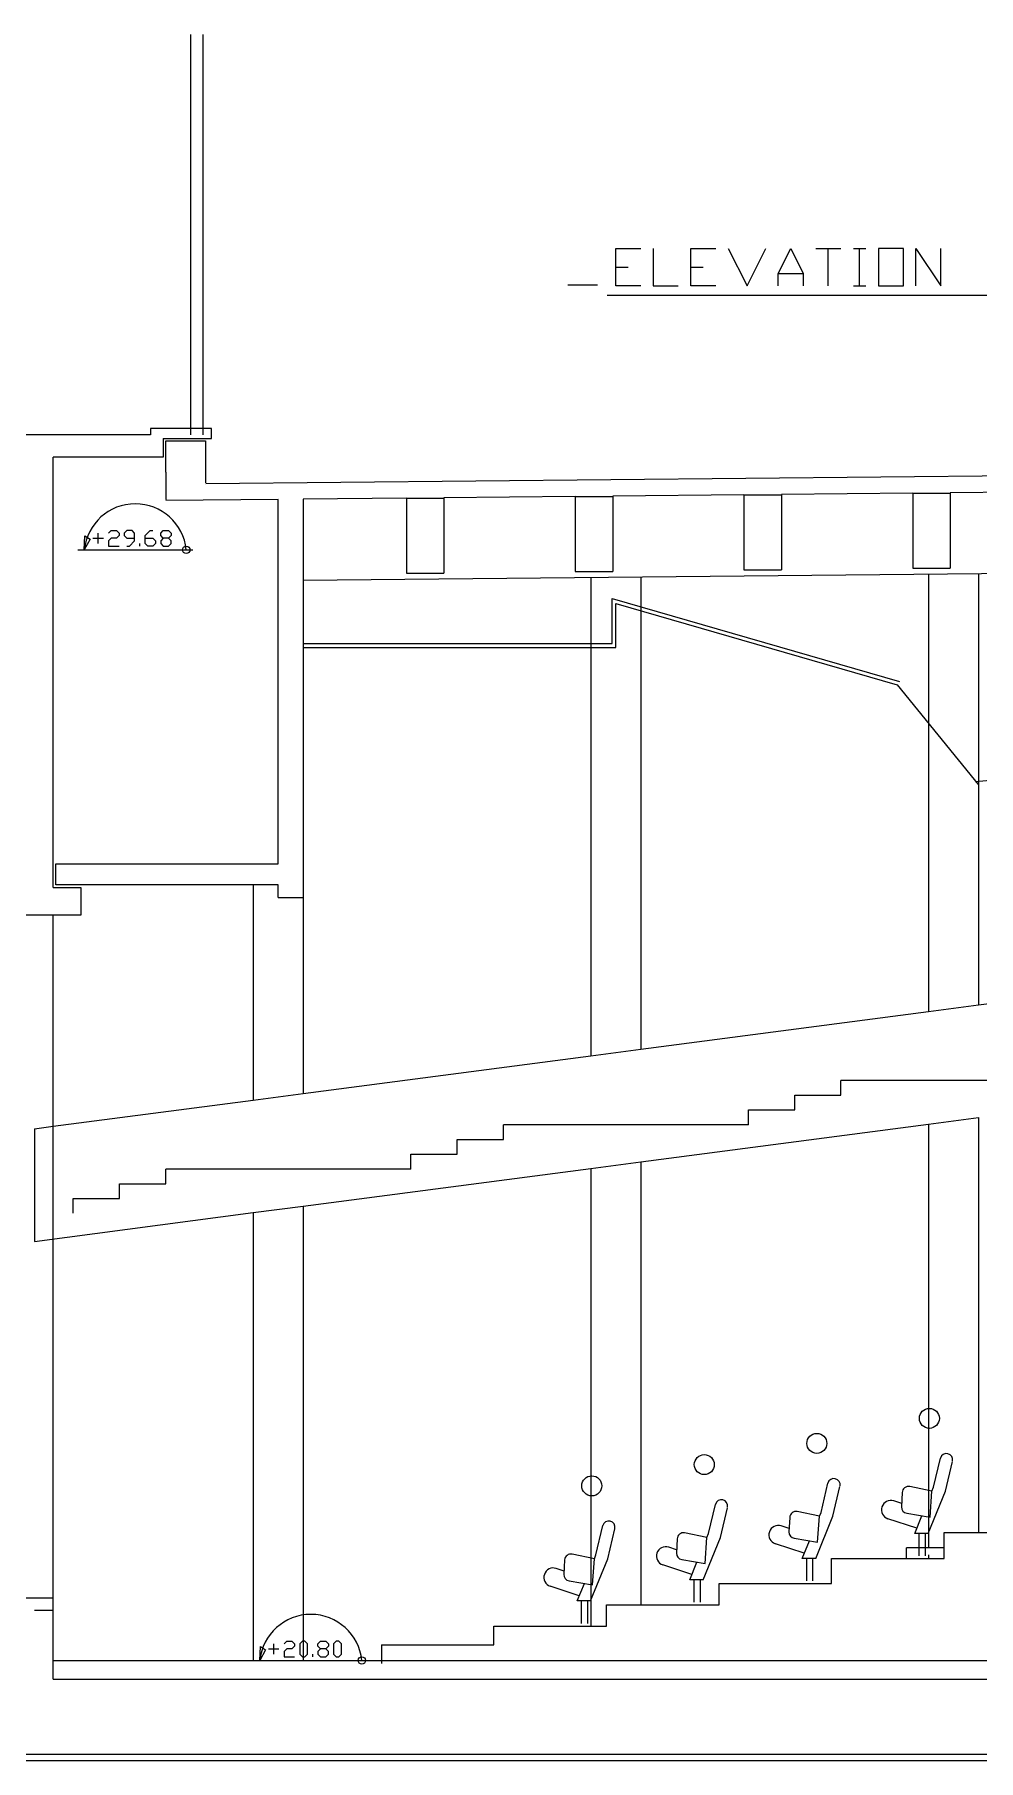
# Model space of a CAD drawing. Header units: millimetres. Extents: x 53635 to 142317, y 101101 to 147193.
# Drawn here: x 77466 to 85016, y 133393 to 147193 of the extents above; entities that cross this region are included whole.
import ezdxf

# ---------------------------------------------------------------- set-up
doc = ezdxf.new("R2010")
doc.units = ezdxf.units.MM
doc.header["$LTSCALE"] = 0.5
doc.header["$MEASUREMENT"] = 0
doc.layers.get('0').update_dxf_attribs({"lineweight": 0})
for name, color, linetype, lineweight in [('beton', 6, 'Continuous', 0), ('betonfin', 1, 'Continuous', 0), ('COT', 3, 'Continuous', 0)]:
    doc.layers.add(name, color=color, linetype=linetype, lineweight=lineweight)

msp = doc.modelspace()

# ---------------------------------------------------------------- linework, layer by layer
at = {"linetype": 'ByBlock', "flags": 128}
for points in [[(82314.88, 145183), (82114.88, 145183), (82114.88, 145483), (82314.88, 145483)], [(82414.88, 145483), (82414.88, 145183), (82614.88, 145183)], [(82914.88, 145183), (82714.88, 145183), (82714.88, 145483), (82914.88, 145483)], [(83014.88, 145483), (83164.88, 145183), (83314.88, 145483)], [(83414.88, 145183), (83414.88, 145283), (83514.88, 145483), (83614.88, 145283), (83614.88, 145183)], [(83814.88, 145183), (83814.88, 145483)], [(84214.88, 145183), (84414.88, 145183), (84414.88, 145483), (84214.88, 145483), (84214.88, 145183)], [(84514.88, 145183), (84514.88, 145483), (84714.88, 145183), (84714.88, 145483)], [(84014.88, 145183), (84114.88, 145183)], [(77975.17, 143123.25), (77975.17, 143206.59)], [(78058.5, 143206.59), (78079.33, 143227.42), (78121, 143227.42), (78141.83, 143206.59), (78141.83, 143185.75), (78121, 143164.92), (78079.33, 143164.92), (78058.5, 143144.09), (78058.5, 143102.42), (78141.83, 143102.42)], [(78204.33, 143102.42), (78225.17, 143102.42), (78266.83, 143144.09), (78266.83, 143206.59), (78246, 143227.42), (78204.33, 143227.42), (78183.5, 143206.59), (78183.5, 143185.75), (78204.33, 143164.92), (78266.83, 143164.92)], [(78308.5, 143102.42), (78308.5, 143123.25)], [(78350.17, 143164.92), (78412.67, 143164.92), (78433.5, 143144.09), (78433.5, 143123.25), (78412.67, 143102.42), (78371, 143102.42), (78350.17, 143123.25), (78350.17, 143185.75), (78391.83, 143227.42), (78412.67, 143227.42)], [(78496, 143102.42), (78537.67, 143102.42), (78558.5, 143123.25), (78558.5, 143144.09), (78537.67, 143164.92), (78496, 143164.92), (78475.17, 143185.75), (78475.17, 143206.59), (78496, 143227.42), (78537.67, 143227.42), (78558.5, 143206.59), (78558.5, 143185.75), (78537.67, 143164.92)], [(79378.97, 134243.25), (79378.97, 134326.59)], [(79462.3, 134326.59), (79483.14, 134347.42), (79524.8, 134347.42), (79545.64, 134326.59), (79545.64, 134305.75), (79524.8, 134284.92), (79483.14, 134284.92), (79462.3, 134264.09), (79462.3, 134222.42), (79545.64, 134222.42)], [(79608.14, 134222.42), (79628.97, 134222.42), (79649.8, 134243.25), (79649.8, 134326.59), (79628.97, 134347.42), (79608.14, 134347.42), (79587.3, 134326.59), (79587.3, 134243.25), (79608.14, 134222.42)], [(79753.97, 134222.42), (79795.64, 134222.42), (79816.47, 134243.25), (79816.47, 134264.09), (79795.64, 134284.92), (79753.97, 134284.92), (79733.14, 134305.75), (79733.14, 134326.59), (79753.97, 134347.42), (79795.64, 134347.42), (79816.47, 134326.59), (79816.47, 134305.75), (79795.64, 134284.92)], [(79878.97, 134222.42), (79899.8, 134222.42), (79920.64, 134243.25), (79920.64, 134326.59), (79899.8, 134347.42), (79878.97, 134347.42), (79858.14, 134326.59), (79858.14, 134243.25), (79878.97, 134222.42)], [(79691.47, 134222.42), (79691.47, 134243.25)]]:
    msp.add_lwpolyline(points, dxfattribs=at)
at = {"linetype": 'ByBlock'}
for points in [[(83714.88, 145483), (83914.88, 145483)], [(84014.88, 145483), (84114.88, 145483)], [(84064.88, 145183), (84064.88, 145483)], [(82114.88, 145333), (82214.88, 145333)], [(82714.88, 145333), (82814.88, 145333)], [(83414.88, 145283), (83614.88, 145283)], [(77933.5, 143164.92), (78016.83, 143164.92)], [(78496, 143164.92), (78475.17, 143144.09), (78475.17, 143123.25), (78496, 143102.42)], [(79337.3, 134284.92), (79420.64, 134284.92)], [(79753.97, 134284.92), (79733.14, 134264.09), (79733.14, 134243.25), (79753.97, 134222.42)]]:
    msp.add_lwpolyline(points, dxfattribs=at)
at = {"layer": 'beton', "color": 6}
for p, q in [((78392.54, 143992.63), (70415.89, 143992.63)), ((78495.89, 143962.8), (78495.89, 143812.63)), ((78515.89, 143942.8), (78832.54, 143942.8)), ((78515.89, 143692.63), (78515.89, 143942.8)), ((78832.54, 143942.8), (78832.54, 143606.8)), ((77615.89, 140372.63), (77615.89, 143812.63)), ((78495.89, 143812.63), (77615.89, 143812.63)), ((99385.17, 143804.85), (78835.89, 143599.35)), ((78515.89, 143692.63), (78515.89, 143473.64)), ((78515.89, 143692.63), (78515.89, 143562.63)), ((84490.22, 143525.89), (83440.22, 143515.39)), ((84490.22, 143525.89), (84790.22, 143525.89)), ((84490.22, 143525.89), (84490.22, 142925.89)), ((85840.22, 143539.39), (84790.22, 143528.89)), ((84790.22, 143528.89), (84790.22, 142925.89)), ((79415.89, 143475.14), (78515.89, 143466.14)), ((79415.89, 140562.63), (79415.89, 143475.14)), ((80440.22, 143485.39), (79615.89, 143477.14)), ((79615.89, 143477.14), (79615.89, 140292.63)), ((80440.22, 143485.39), (80740.22, 143485.39)), ((80440.22, 143485.39), (80440.22, 142885.39)), ((81790.22, 143498.89), (80740.22, 143488.39)), ((80740.22, 143488.39), (80740.22, 142885.39)), ((81790.22, 143498.89), (82090.22, 143498.89)), ((81790.22, 143498.89), (81790.22, 142898.89)), ((83140.22, 143512.39), (82090.22, 143501.89)), ((82090.22, 143501.89), (82090.22, 142898.89)), ((83140.22, 143512.39), (83440.22, 143512.39)), ((83140.22, 143512.39), (83140.22, 142912.39)), ((83440.22, 143515.39), (83440.22, 142912.39)), ((93115.86, 142962.11), (79615.89, 142827.11)), ((80440.22, 142885.39), (80740.22, 142885.39)), ((81790.22, 142898.89), (82090.22, 142898.89)), ((83140.22, 142912.39), (83440.22, 142912.39)), ((84490.22, 142925.89), (84790.22, 142925.89)), ((77635.89, 140562.63), (79415.89, 140562.63)), ((77635.89, 140392.63), (77635.89, 140562.63)), ((77615.89, 140372.63), (77835.89, 140372.63)), ((79415.89, 140392.63), (77635.89, 140392.63)), ((77835.89, 140372.63), (77835.89, 140152.63)), ((79415.89, 140292.63), (79415.89, 140392.63)), ((79415.89, 140292.63), (79615.89, 140292.63)), ((77835.89, 140152.63), (77215.89, 140152.63)), ((85015.86, 135247.63), (85015.86, 135216.63)), ((84740.89, 135216.63), (85640.89, 135216.63)), ((84740.89, 135007.63), (84740.89, 135216.63)), ((83840.89, 134807.63), (83840.89, 135007.63)), ((83840.89, 135007.63), (84740.89, 135007.63)), ((84740.89, 135093.63), (84440.89, 135093.63)), ((84440.89, 135007.63), (84440.89, 135093.63)), ((84615.86, 135037.63), (84615.86, 135007.63)), ((82940.89, 134807.63), (83840.89, 134807.63)), ((82940.89, 134637.63), (82940.89, 134807.63)), ((77615.89, 134592.63), (77465.89, 134592.63)), ((77615.89, 134442.63), (77615.89, 134592.63)), ((81915.86, 134667.63), (81915.86, 134467.63)), ((82040.89, 134637.63), (82940.89, 134637.63)), ((82040.89, 134467.63), (82040.89, 134637.63)), ((82315.86, 134667.63), (82315.86, 134637.63)), ((77615.89, 134042.63), (77615.89, 134442.63)), ((81140.89, 134467.63), (82040.89, 134467.63)), ((81140.89, 134317.63), (81140.89, 134467.63)), ((80240.89, 134317.63), (81140.89, 134317.63)), ((80240.89, 134317.63), (80240.89, 134167.63)), ((77615.89, 134192.63), (91015.86, 134192.63)), ((77615.89, 134042.63), (91015.86, 134042.63)), ((77215.89, 133442.63), (98465.2, 133442.63)), ((77215.89, 133392.63), (98404.34, 133392.63))]:
    msp.add_line(p, q, dxfattribs=at)
msp.add_lwpolyline([(78495.89, 143962.8), (78882.54, 143962.8), (78882.54, 144042.63), (78392.54, 144042.63), (78392.54, 143992.63)], dxfattribs=at)
at = {"layer": 'betonfin'}
for p, q in [((78715.54, 143992.63), (78715.54, 147192.63)), ((78815.54, 143992.63), (78815.54, 147192.63)), ((81915.86, 142848.89), (81915.86, 139026.87)), ((82315.86, 142852.89), (82315.86, 139079.31)), ((84615.86, 142875.89), (84615.86, 139380.87)), ((85015.86, 142879.89), (85015.86, 139433.31)), ((82085.89, 142322.63), (82085.89, 142682.52)), ((82085.89, 142682.52), (84383.24, 142018.84)), ((82085.89, 142322.63), (82085.89, 142682.52)), ((82085.89, 142682.52), (84383.24, 142018.84)), ((82115.89, 142292.63), (82115.89, 142642.63)), ((82115.89, 142642.63), (84365.89, 141992.63)), ((79615.89, 142322.63), (82085.89, 142322.63)), ((79615.89, 142322.63), (82085.89, 142322.63)), ((79615.89, 142292.63), (82115.89, 142292.63)), ((84365.89, 141992.63), (85015.89, 141192.63)), ((84993.02, 141220.77), (87907.21, 141471.99)), ((79215.89, 140392.63), (79215.89, 138672.87)), ((79615.89, 140292.63), (79615.89, 138725.32)), ((77615.89, 134592.63), (77615.89, 140152.63)), ((85015.86, 139433.31), (87315.86, 139734.87)), ((82315.86, 139079.31), (84615.86, 139380.87)), ((84615.86, 139380.87), (85015.86, 139433.31)), ((79615.89, 138725.32), (81915.86, 139026.87)), ((81915.86, 139026.87), (82315.86, 139079.31)), ((85876, 138829.63), (83916, 138829.63)), ((83916, 138711.63), (83916, 138829.63)), ((79215.89, 138672.87), (79615.89, 138725.32)), ((83546, 138711.63), (83916, 138711.63)), ((83546, 138593.63), (83546, 138711.63)), ((77615.89, 138463.09), (79215.89, 138672.87)), ((83176, 138593.63), (83546, 138593.63)), ((83176, 138475.63), (83176, 138593.63)), ((77465.94, 138443.43), (77465.94, 137543.43)), ((83176, 138475.63), (81216, 138475.63)), ((81216, 138357.63), (81216, 138475.63)), ((82315.86, 138179.31), (84615.86, 138480.87)), ((84615.86, 138480.87), (85015.86, 138533.31)), ((84615.86, 138480.87), (84615.86, 135093.63)), ((85015.86, 138533.31), (85015.86, 135247.63)), ((80846, 138239.63), (80846, 138357.63)), ((80846, 138357.63), (81216, 138357.63)), ((80476, 138239.63), (80846, 138239.63)), ((80476, 138121.63), (80476, 138239.63)), ((81915.86, 138126.87), (82315.89, 138179.32)), ((82315.86, 138179.31), (82315.86, 134667.63)), ((78146, 138003.63), (78516, 138003.63)), ((78146, 137885.63), (78146, 138003.63)), ((80476, 138121.63), (78516, 138121.63)), ((78516, 138003.63), (78516, 138121.63)), ((79615.89, 137825.32), (81915.86, 138126.87)), ((81915.86, 138126.87), (81915.86, 134667.63)), ((77776, 137767.63), (77776, 137885.63)), ((77776, 137885.63), (78146, 137885.63)), ((77465.94, 137543.43), (79215.89, 137772.87)), ((79215.89, 137772.87), (79615.89, 137825.32)), ((79215.89, 137772.87), (79215.89, 134192.63)), ((79615.89, 137825.32), (79615.89, 134192.63)), ((84656.41, 135576.7), (84711.22, 135810.27)), ((84751.91, 135546.23), (84807.67, 135783.86)), ((83756.41, 135376.7), (83811.22, 135610.27)), ((83851.91, 135346.23), (83907.67, 135583.86)), ((84405.74, 135535.75), (84400.17, 135420.88)), ((84643.72, 135545.59), (84465.78, 135582.3)), ((84614, 135208.23), (84751.91, 135546.23)), ((84629.33, 135337.88), (84643.72, 135545.59)), ((84643.72, 135545.59), (84656.41, 135576.7)), ((82856.41, 135206.7), (82911.22, 135440.27)), ((82951.91, 135176.23), (83007.67, 135413.86)), ((83743.72, 135345.59), (83565.78, 135382.3)), ((84401.46, 135447.42), (84338.18, 135468.23)), ((81956.41, 135036.7), (82011.22, 135270.27)), ((82051.91, 135006.23), (82107.67, 135243.86)), ((83501.46, 135247.42), (83438.18, 135268.23)), ((83505.74, 135335.75), (83500.17, 135220.88)), ((83714, 135008.23), (83851.91, 135346.23)), ((83729.33, 135137.88), (83743.72, 135345.59)), ((83743.72, 135345.59), (83756.41, 135376.7)), ((84522.94, 135249.59), (84291.34, 135325.73)), ((84441.89, 135369.14), (84629.33, 135337.88)), ((84506.07, 135208.23), (84563.45, 135348.87)), ((82605.74, 135165.75), (82600.17, 135050.88)), ((82843.72, 135175.59), (82665.78, 135212.3)), ((82814, 134838.23), (82951.91, 135176.23)), ((82829.33, 134967.88), (82843.72, 135175.59)), ((82843.72, 135175.59), (82856.41, 135206.7)), ((83622.94, 135049.59), (83391.34, 135125.73)), ((83541.89, 135169.14), (83729.33, 135137.88)), ((83606.07, 135008.23), (83663.45, 135148.87)), ((84614, 135208.23), (84506.07, 135208.23)), ((84539, 135208.23), (84539, 135028.23)), ((84589, 135208.23), (84589, 135028.23)), ((81705.74, 134995.75), (81700.17, 134880.88)), ((81943.72, 135005.59), (81765.78, 135042.3)), ((81914, 134668.23), (82051.91, 135006.23)), ((81929.33, 134797.88), (81943.72, 135005.59)), ((81943.72, 135005.59), (81956.41, 135036.7)), ((82601.46, 135077.42), (82538.18, 135098.23)), ((82641.89, 134999.14), (82829.33, 134967.88)), ((82706.07, 134838.23), (82763.45, 134978.87)), ((83714, 135008.23), (83606.07, 135008.23)), ((83639, 135008.23), (83639, 134828.23)), ((83689, 135008.23), (83689, 134828.23)), ((81701.46, 134907.42), (81638.18, 134928.23)), ((81741.89, 134829.14), (81929.33, 134797.88)), ((82722.94, 134879.59), (82491.34, 134955.73)), ((82814, 134838.23), (82706.07, 134838.23)), ((82739, 134838.23), (82739, 134658.23)), ((82789, 134838.23), (82789, 134658.23)), ((70815.89, 134692.63), (77615.89, 134692.63)), ((81822.94, 134709.59), (81591.34, 134785.73)), ((81806.07, 134668.23), (81863.45, 134808.87)), ((81914, 134668.23), (81806.07, 134668.23)), ((81839, 134668.23), (81839, 134488.23)), ((81889, 134668.23), (81889, 134488.23))]:
    msp.add_line(p, q, dxfattribs=at)
at = {"layer": 'betonfin', "ltscale": 0.5}
msp.add_line((77465.94, 138443.43), (77615.89, 138463.09), dxfattribs=at)
at = {"layer": 'betonfin'}
for centre in [(84622.97, 136128.23), (83722.97, 135928.23), (82822.97, 135758.23), (81922.97, 135588.23)]:
    msp.add_circle(centre, 80, dxfattribs=at)
for centre, radius, start, end in [((84759.44, 135797.07), 50, -11.096909, 164.686878), ((83859.44, 135597.07), 50, -11.096909, 164.686878), ((84455.68, 135533.33), 50, 78.346062, 177.225492), ((82959.44, 135427.07), 50, -11.096909, 164.686878), ((83555.68, 135333.33), 50, 78.346062, 177.225492), ((84314.76, 135396.98), 75, 71.801872, 251.801872), ((84450.11, 135418.46), 50, 177.225492, 260.531391), ((82059.44, 135257.07), 50, -11.096909, 164.686878), ((83414.76, 135196.98), 75, 71.801872, 251.801872), ((82655.68, 135163.33), 50, 78.346062, 177.225492), ((83550.11, 135218.46), 50, 177.225492, 260.531391), ((81755.68, 134993.33), 50, 78.346062, 177.225492), ((82514.76, 135026.98), 75, 71.801872, 251.801872), ((82650.11, 135048.46), 50, 177.225492, 260.531391), ((81614.76, 134856.98), 75, 71.801872, 251.801872), ((81750.11, 134878.46), 50, 177.225492, 260.531391)]:
    msp.add_arc(centre, radius, start, end, dxfattribs=at)
at = {"layer": 'COT', "color": 6}
for p, q in [((81967.6, 145187.46), (81731.42, 145187.46)), ((82045, 145107.68), (86240.87, 145107.68))]:
    msp.add_line(p, q, dxfattribs=at)
at = {"layer": 'COT'}
for p, q in [((77864.16, 143072.63), (77869.46, 143184.04)), ((77909.94, 143157.06), (77864.16, 143072.63)), ((77869.46, 143184.04), (77909.94, 143157.06)), ((77812.09, 143072.63), (78732.52, 143072.63)), ((79267.97, 134192.63), (79273.26, 134304.04)), ((79313.74, 134277.06), (79267.97, 134192.63)), ((79273.26, 134304.04), (79313.74, 134277.06)), ((79215.89, 134192.63), (80136.33, 134192.63))]:
    msp.add_line(p, q, dxfattribs=at)
for centre in [(78679.76, 143072.63), (80083.57, 134192.63)]:
    msp.add_circle(centre, 29.63, dxfattribs=at)
for centre in [(78271.96, 143030.6), (79675.77, 134150.6)]:
    msp.add_arc(centre, 409.96, 5.8842, 174.1158, dxfattribs=at)

doc.saveas('drawing.dxf')
